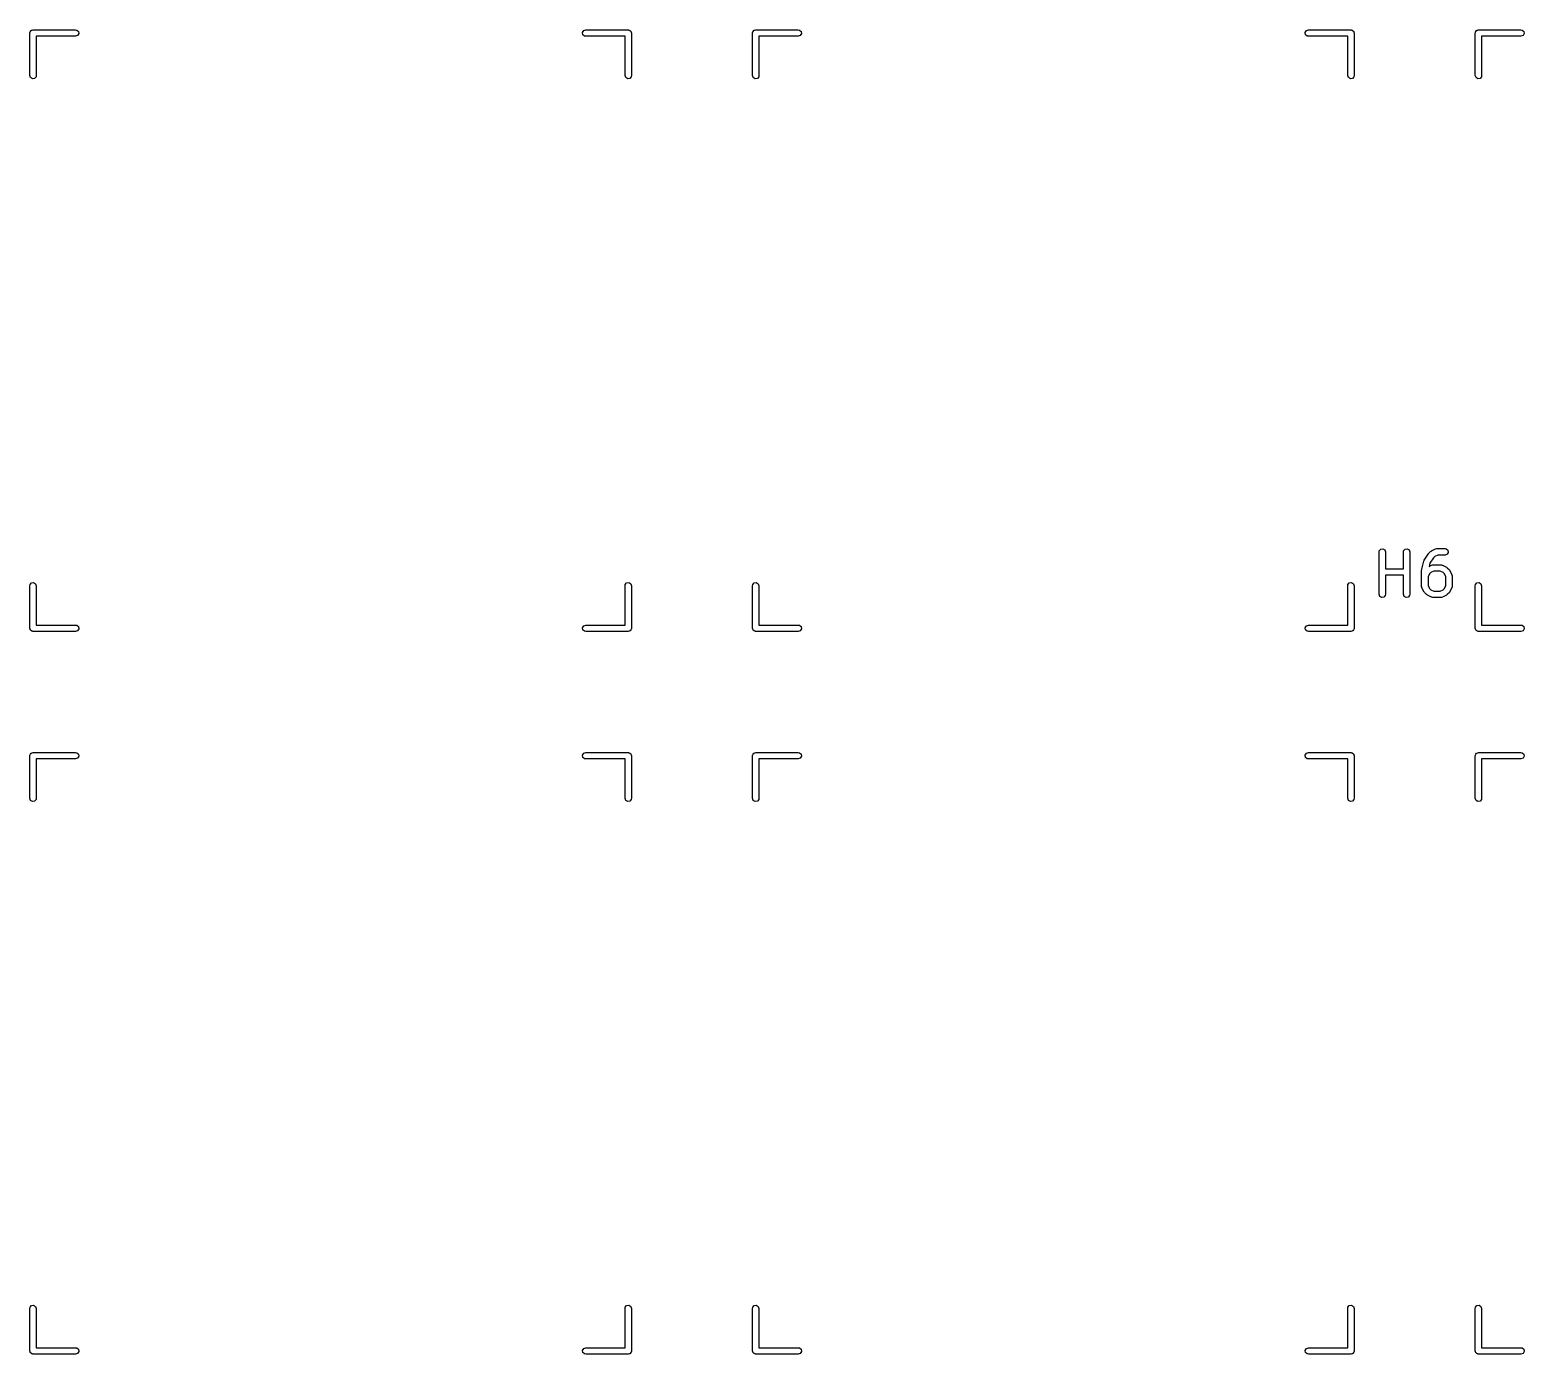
# Model space of a CAD drawing. Extents: x 2.98 to 9.56, y -3.21 to -0.64.
# Drawn here: x 6.331 to 7.715, y -3.207 to -1.98 of the extents above; entities that cross this region are included whole.
import ezdxf

# ---------------------------------------------------------------- set-up
doc = ezdxf.new("R2010")
doc.units = 0
doc.header["$MEASUREMENT"] = 0
doc.layers.add('BLACK', color=7, linetype='CONTINUOUS')

msp = doc.modelspace()

# ---------------------------------------------------------------- linework, layer by layer
at = {"layer": 'BLACK', "linetype": 'CONTINUOUS'}
for p, q in [((6.33071, -1.98327), (6.33077, -1.98288)), ((6.33071, -2.02264), (6.33071, -1.98327)), ((6.33075, -1.98275), (6.33082, -1.98264)), ((6.33077, -1.98288), (6.33075, -1.98275)), ((6.33082, -1.98264), (6.33088, -1.98226)), ((6.33088, -1.98226), (6.33138, -1.98167)), ((6.33138, -1.98167), (6.33176, -1.981)), ((6.33176, -1.981), (6.33201, -1.98091)), ((6.33201, -1.98091), (6.33218, -1.98071)), ((6.33218, -1.98071), (6.33294, -1.98058)), ((6.33294, -1.98058), (6.33366, -1.98031)), ((6.33366, -1.98031), (6.37303, -1.98031)), ((6.37303, -1.98622), (6.33661, -1.98622)), ((6.33661, -1.98622), (6.33661, -2.02264)), ((6.37303, -1.98031), (6.37404, -1.98049)), ((6.37493, -1.98553), (6.37303, -1.98622)), ((6.37404, -1.98049), (6.37559, -1.98179)), ((6.37594, -1.98378), (6.37493, -1.98553)), ((6.37559, -1.98179), (6.37594, -1.98378)), ((6.84256, -1.98275), (6.84357, -1.981)), ((6.84291, -1.98474), (6.84256, -1.98275)), ((6.84446, -1.98604), (6.84291, -1.98474)), ((6.84357, -1.981), (6.84547, -1.98031)), ((6.84547, -1.98622), (6.84446, -1.98604)), ((6.84547, -1.98031), (6.88484, -1.98031)), ((6.88189, -1.98622), (6.84547, -1.98622)), ((6.88189, -2.02264), (6.88189, -1.98622)), ((6.88484, -1.98031), (6.88522, -1.98038)), ((6.88522, -1.98038), (6.88535, -1.98036)), ((6.88535, -1.98036), (6.88547, -1.98042)), ((6.88547, -1.98042), (6.88585, -1.98049)), ((6.88585, -1.98049), (6.88644, -1.98099)), ((6.88644, -1.98099), (6.8871, -1.98137)), ((6.8871, -1.98137), (6.88719, -1.98162)), ((6.88719, -1.98162), (6.8874, -1.98179)), ((6.8874, -1.98179), (6.88753, -1.98255)), ((6.88753, -1.98255), (6.88779, -1.98327)), ((6.88779, -1.98327), (6.88779, -2.02264)), ((7, -1.98327), (7.00006, -1.98288)), ((7, -2.02264), (7, -1.98327)), ((7.00004, -1.98275), (7.00011, -1.98264)), ((7.00006, -1.98288), (7.00004, -1.98275)), ((7.00011, -1.98264), (7.00017, -1.98226)), ((7.00017, -1.98226), (7.00067, -1.98167)), ((7.00067, -1.98167), (7.00105, -1.981)), ((7.00105, -1.981), (7.0013, -1.98091)), ((7.0013, -1.98091), (7.00147, -1.98071)), ((7.00147, -1.98071), (7.00223, -1.98058)), ((7.00223, -1.98058), (7.00295, -1.98031)), ((7.00295, -1.98031), (7.04232, -1.98031)), ((7.04232, -1.98622), (7.0059, -1.98622)), ((7.0059, -1.98622), (7.0059, -2.02264)), ((7.04232, -1.98031), (7.04333, -1.98049)), ((7.04422, -1.98553), (7.04232, -1.98622)), ((7.04333, -1.98049), (7.04488, -1.98179)), ((7.04523, -1.98378), (7.04422, -1.98553)), ((7.04488, -1.98179), (7.04523, -1.98378)), ((7.51185, -1.98275), (7.51286, -1.981)), ((7.5122, -1.98474), (7.51185, -1.98275)), ((7.51375, -1.98604), (7.5122, -1.98474)), ((7.51286, -1.981), (7.51476, -1.98031)), ((7.51476, -1.98622), (7.51375, -1.98604)), ((7.51476, -1.98031), (7.55413, -1.98031)), ((7.55118, -1.98622), (7.51476, -1.98622)), ((7.55118, -2.02264), (7.55118, -1.98622)), ((7.55413, -1.98031), (7.55451, -1.98038)), ((7.55451, -1.98038), (7.55464, -1.98036)), ((7.55464, -1.98036), (7.55476, -1.98042)), ((7.55476, -1.98042), (7.55514, -1.98049)), ((7.55514, -1.98049), (7.55573, -1.98099)), ((7.55573, -1.98099), (7.55639, -1.98137)), ((7.55639, -1.98137), (7.55648, -1.98162)), ((7.55648, -1.98162), (7.55669, -1.98179)), ((7.55669, -1.98179), (7.55682, -1.98255)), ((7.55682, -1.98255), (7.55708, -1.98327)), ((7.55708, -1.98327), (7.55708, -2.02264)), ((7.66929, -1.98327), (7.66936, -1.98288)), ((7.66929, -2.02264), (7.66929, -1.98327)), ((7.66933, -1.98275), (7.6694, -1.98264)), ((7.66936, -1.98288), (7.66933, -1.98275)), ((7.6694, -1.98264), (7.66947, -1.98226)), ((7.66947, -1.98226), (7.66996, -1.98167)), ((7.66996, -1.98167), (7.67034, -1.981)), ((7.67034, -1.981), (7.67059, -1.98091)), ((7.67059, -1.98091), (7.67076, -1.98071)), ((7.67076, -1.98071), (7.67152, -1.98058)), ((7.67152, -1.98058), (7.67224, -1.98031)), ((7.67224, -1.98031), (7.71161, -1.98031)), ((7.71161, -1.98622), (7.67519, -1.98622)), ((7.67519, -1.98622), (7.67519, -2.02264)), ((7.71161, -1.98031), (7.71262, -1.98049)), ((7.71351, -1.98553), (7.71161, -1.98622)), ((7.71262, -1.98049), (7.71417, -1.98179)), ((7.71452, -1.98378), (7.71351, -1.98553)), ((7.71417, -1.98179), (7.71452, -1.98378)), ((6.3314, -2.02453), (6.33071, -2.02264)), ((6.33315, -2.02554), (6.3314, -2.02453)), ((6.33513, -2.02519), (6.33315, -2.02554)), ((6.33643, -2.02365), (6.33513, -2.02519)), ((6.33661, -2.02264), (6.33643, -2.02365)), ((6.88258, -2.02453), (6.88189, -2.02264)), ((6.88433, -2.02554), (6.88258, -2.02453)), ((6.88632, -2.02519), (6.88433, -2.02554)), ((6.88761, -2.02365), (6.88632, -2.02519)), ((6.88779, -2.02264), (6.88761, -2.02365)), ((7.00069, -2.02453), (7, -2.02264)), ((7.00244, -2.02554), (7.00069, -2.02453)), ((7.00443, -2.02519), (7.00244, -2.02554)), ((7.00572, -2.02365), (7.00443, -2.02519)), ((7.0059, -2.02264), (7.00572, -2.02365)), ((7.55187, -2.02453), (7.55118, -2.02264)), ((7.55362, -2.02554), (7.55187, -2.02453)), ((7.55561, -2.02519), (7.55362, -2.02554)), ((7.55691, -2.02365), (7.55561, -2.02519)), ((7.55708, -2.02264), (7.55691, -2.02365)), ((7.66998, -2.02453), (7.66929, -2.02264)), ((7.67173, -2.02554), (7.66998, -2.02453)), ((7.67372, -2.02519), (7.67173, -2.02554)), ((7.67502, -2.02365), (7.67372, -2.02519)), ((7.67519, -2.02264), (7.67502, -2.02365)), ((7.58024, -2.46368), (7.58041, -2.46267)), ((7.58041, -2.46267), (7.58171, -2.46112)), ((7.58171, -2.46112), (7.5837, -2.46077)), ((7.5837, -2.46077), (7.58545, -2.46178)), ((7.58545, -2.46178), (7.58614, -2.46368)), ((7.60273, -2.46368), (7.60291, -2.46267)), ((7.60291, -2.46267), (7.60421, -2.46112)), ((7.60421, -2.46112), (7.6062, -2.46077)), ((7.6062, -2.46077), (7.60795, -2.46178)), ((7.60795, -2.46178), (7.60864, -2.46368)), ((7.62797, -2.46346), (7.62869, -2.46296)), ((7.62869, -2.46296), (7.62874, -2.46291)), ((7.62874, -2.46291), (7.63249, -2.46103)), ((7.63249, -2.46103), (7.63347, -2.46074)), ((7.63347, -2.46074), (7.63364, -2.46078)), ((7.63364, -2.46078), (7.63381, -2.46072)), ((7.63381, -2.46072), (7.64131, -2.46072)), ((7.64131, -2.46072), (7.64232, -2.4609)), ((7.64232, -2.4609), (7.64386, -2.4622)), ((7.64386, -2.4622), (7.64421, -2.46419)), ((7.58024, -2.50305), (7.58024, -2.46368)), ((7.58614, -2.46368), (7.58614, -2.47947)), ((7.60273, -2.47947), (7.60273, -2.46368)), ((7.60864, -2.46368), (7.60864, -2.50305)), ((7.61969, -2.47983), (7.62157, -2.47233)), ((7.62157, -2.47233), (7.62197, -2.47143)), ((7.62197, -2.47143), (7.62198, -2.47141)), ((7.62198, -2.47141), (7.62573, -2.46579)), ((7.62573, -2.46579), (7.62604, -2.46546)), ((7.62604, -2.46546), (7.6261, -2.46534)), ((7.6261, -2.46534), (7.62797, -2.46346)), ((7.62717, -2.47426), (7.62645, -2.47718)), ((7.62645, -2.47718), (7.62874, -2.47603)), ((7.63048, -2.46931), (7.62717, -2.47426)), ((7.62874, -2.47603), (7.62972, -2.47574)), ((7.62972, -2.47574), (7.62989, -2.47578)), ((7.62989, -2.47578), (7.63006, -2.47572)), ((7.63006, -2.47572), (7.63756, -2.47572)), ((7.63181, -2.46798), (7.63048, -2.46931)), ((7.6345, -2.46663), (7.63181, -2.46798)), ((7.64131, -2.46663), (7.6345, -2.46663)), ((7.63756, -2.47572), (7.63857, -2.4759)), ((7.63857, -2.4759), (7.6387, -2.47601)), ((7.6387, -2.47601), (7.63888, -2.47603)), ((7.63888, -2.47603), (7.64263, -2.47791)), ((7.6432, -2.46594), (7.64131, -2.46663)), ((7.64421, -2.46419), (7.6432, -2.46594)), ((7.58614, -2.47947), (7.60273, -2.47947)), ((7.60273, -2.48538), (7.58614, -2.48538)), ((7.58614, -2.48538), (7.58614, -2.50305)), ((7.60273, -2.50305), (7.60273, -2.48538)), ((7.61961, -2.48055), (7.61971, -2.47997)), ((7.61961, -2.49555), (7.61961, -2.48055)), ((7.61971, -2.47997), (7.61969, -2.47983)), ((7.62686, -2.48417), (7.62551, -2.48687)), ((7.62551, -2.48687), (7.62551, -2.49485)), ((7.62806, -2.48297), (7.62686, -2.48417)), ((7.63076, -2.48163), (7.62806, -2.48297)), ((7.63686, -2.48163), (7.63076, -2.48163)), ((7.63956, -2.48297), (7.63686, -2.48163)), ((7.64075, -2.48417), (7.63956, -2.48297)), ((7.6421, -2.48687), (7.64075, -2.48417)), ((7.6421, -2.49485), (7.6421, -2.48687)), ((7.64263, -2.47791), (7.64334, -2.47843)), ((7.64334, -2.47843), (7.64339, -2.47846)), ((7.64339, -2.47846), (7.64527, -2.48033)), ((7.64527, -2.48033), (7.64578, -2.48106)), ((7.64578, -2.48106), (7.64582, -2.4811)), ((7.64582, -2.4811), (7.6477, -2.48485)), ((7.6477, -2.48485), (7.64799, -2.48583)), ((7.64799, -2.48583), (7.64795, -2.48601)), ((7.64795, -2.48601), (7.64801, -2.48617)), ((7.64801, -2.48617), (7.64801, -2.49555)), ((6.33071, -2.49508), (6.33088, -2.49407)), ((6.33071, -2.53445), (6.33071, -2.49508)), ((6.33088, -2.49407), (6.33218, -2.49252)), ((6.33218, -2.49252), (6.33417, -2.49217)), ((6.33417, -2.49217), (6.33592, -2.49318)), ((6.33592, -2.49318), (6.33661, -2.49508)), ((6.33661, -2.49508), (6.33661, -2.5315)), ((6.88189, -2.49508), (6.88206, -2.49407)), ((6.88189, -2.5315), (6.88189, -2.49508)), ((6.88206, -2.49407), (6.88336, -2.49252)), ((6.88336, -2.49252), (6.88535, -2.49217)), ((6.88535, -2.49217), (6.8871, -2.49318)), ((6.8871, -2.49318), (6.88779, -2.49508)), ((6.88779, -2.49508), (6.88779, -2.53445)), ((7, -2.49508), (7.00017, -2.49407)), ((7, -2.53445), (7, -2.49508)), ((7.00017, -2.49407), (7.00147, -2.49252)), ((7.00147, -2.49252), (7.00346, -2.49217)), ((7.00346, -2.49217), (7.00521, -2.49318)), ((7.00521, -2.49318), (7.0059, -2.49508)), ((7.0059, -2.49508), (7.0059, -2.5315)), ((7.55118, -2.49508), (7.55136, -2.49407)), ((7.55118, -2.5315), (7.55118, -2.49508)), ((7.55136, -2.49407), (7.55265, -2.49252)), ((7.55265, -2.49252), (7.55464, -2.49217)), ((7.55464, -2.49217), (7.55639, -2.49318)), ((7.55639, -2.49318), (7.55708, -2.49508)), ((7.55708, -2.49508), (7.55708, -2.53445)), ((7.58093, -2.50494), (7.58024, -2.50305)), ((7.58596, -2.50406), (7.58467, -2.5056)), ((7.58614, -2.50305), (7.58596, -2.50406)), ((7.60342, -2.50494), (7.60273, -2.50305)), ((7.60846, -2.50406), (7.60716, -2.5056)), ((7.60864, -2.50305), (7.60846, -2.50406)), ((7.61967, -2.49571), (7.61961, -2.49555)), ((7.61963, -2.49588), (7.61967, -2.49571)), ((7.61992, -2.49687), (7.61963, -2.49588)), ((7.62179, -2.50062), (7.61992, -2.49687)), ((7.62184, -2.50066), (7.62179, -2.50062)), ((7.62235, -2.50138), (7.62184, -2.50066)), ((7.62422, -2.50326), (7.62235, -2.50138)), ((7.62428, -2.50329), (7.62422, -2.50326)), ((7.62499, -2.50381), (7.62428, -2.50329)), ((7.62874, -2.50569), (7.62499, -2.50381)), ((7.62551, -2.49485), (7.62686, -2.49755)), ((7.62686, -2.49755), (7.62806, -2.49874)), ((7.62806, -2.49874), (7.63076, -2.50009)), ((7.63076, -2.50009), (7.63686, -2.50009)), ((7.63686, -2.50009), (7.63956, -2.49874)), ((7.64263, -2.50381), (7.63888, -2.50569)), ((7.63956, -2.49874), (7.64075, -2.49755)), ((7.64075, -2.49755), (7.6421, -2.49485)), ((7.64267, -2.50376), (7.64263, -2.50381)), ((7.64339, -2.50326), (7.64267, -2.50376)), ((7.64527, -2.50138), (7.64339, -2.50326)), ((7.6453, -2.50133), (7.64527, -2.50138)), ((7.64582, -2.50062), (7.6453, -2.50133)), ((7.6477, -2.49687), (7.64582, -2.50062)), ((7.64772, -2.49669), (7.6477, -2.49687)), ((7.64783, -2.49656), (7.64772, -2.49669)), ((7.64801, -2.49555), (7.64783, -2.49656)), ((7.66929, -2.49508), (7.66947, -2.49407)), ((7.66929, -2.53445), (7.66929, -2.49508)), ((7.66947, -2.49407), (7.67076, -2.49252)), ((7.67076, -2.49252), (7.67275, -2.49217)), ((7.67275, -2.49217), (7.6745, -2.49318)), ((7.6745, -2.49318), (7.67519, -2.49508)), ((7.67519, -2.49508), (7.67519, -2.5315)), ((7.58268, -2.50595), (7.58093, -2.50494)), ((7.58467, -2.5056), (7.58268, -2.50595)), ((7.60517, -2.50595), (7.60342, -2.50494)), ((7.60716, -2.5056), (7.60517, -2.50595)), ((7.62891, -2.50571), (7.62874, -2.50569)), ((7.62905, -2.50582), (7.62891, -2.50571)), ((7.63006, -2.506), (7.62905, -2.50582)), ((7.63756, -2.506), (7.63006, -2.506)), ((7.63772, -2.50594), (7.63756, -2.506)), ((7.63789, -2.50598), (7.63772, -2.50594)), ((7.63888, -2.50569), (7.63789, -2.50598)), ((6.33661, -2.5315), (6.37303, -2.5315)), ((6.37303, -2.5315), (6.37404, -2.53167)), ((6.37404, -2.53167), (6.37559, -2.53297)), ((6.84256, -2.53394), (6.84357, -2.53219)), ((6.84357, -2.53219), (6.84547, -2.5315)), ((6.84547, -2.5315), (6.88189, -2.5315)), ((7.0059, -2.5315), (7.04232, -2.5315)), ((7.04232, -2.5315), (7.04333, -2.53167)), ((7.04333, -2.53167), (7.04488, -2.53297)), ((7.51185, -2.53394), (7.51286, -2.53219)), ((7.51286, -2.53219), (7.51476, -2.5315)), ((7.51476, -2.5315), (7.55118, -2.5315)), ((7.67519, -2.5315), (7.71161, -2.5315)), ((7.71161, -2.5315), (7.71262, -2.53167)), ((7.71262, -2.53167), (7.71417, -2.53297)), ((6.33097, -2.53517), (6.33071, -2.53445)), ((6.3311, -2.53592), (6.33097, -2.53517)), ((6.33131, -2.5361), (6.3311, -2.53592)), ((6.3314, -2.53635), (6.33131, -2.5361)), ((6.33206, -2.53673), (6.3314, -2.53635)), ((6.33265, -2.53722), (6.33206, -2.53673)), ((6.33303, -2.53729), (6.33265, -2.53722)), ((6.33315, -2.53736), (6.33303, -2.53729)), ((6.33327, -2.53733), (6.33315, -2.53736)), ((6.33366, -2.5374), (6.33327, -2.53733)), ((6.37303, -2.5374), (6.33366, -2.5374)), ((6.37493, -2.53671), (6.37303, -2.5374)), ((6.37594, -2.53496), (6.37493, -2.53671)), ((6.37559, -2.53297), (6.37594, -2.53496)), ((6.84291, -2.53592), (6.84256, -2.53394)), ((6.84446, -2.53722), (6.84291, -2.53592)), ((6.84547, -2.5374), (6.84446, -2.53722)), ((6.88484, -2.5374), (6.84547, -2.5374)), ((6.88556, -2.53714), (6.88484, -2.5374)), ((6.88632, -2.537), (6.88556, -2.53714)), ((6.88649, -2.5368), (6.88632, -2.537)), ((6.88674, -2.53671), (6.88649, -2.5368)), ((6.88712, -2.53605), (6.88674, -2.53671)), ((6.88761, -2.53546), (6.88712, -2.53605)), ((6.88768, -2.53507), (6.88761, -2.53546)), ((6.88775, -2.53496), (6.88768, -2.53507)), ((6.88779, -2.53445), (6.88772, -2.53483)), ((6.88772, -2.53483), (6.88775, -2.53496)), ((7.00026, -2.53517), (7, -2.53445)), ((7.00039, -2.53592), (7.00026, -2.53517)), ((7.0006, -2.5361), (7.00039, -2.53592)), ((7.00069, -2.53635), (7.0006, -2.5361)), ((7.00135, -2.53673), (7.00069, -2.53635)), ((7.00194, -2.53722), (7.00135, -2.53673)), ((7.00232, -2.53729), (7.00194, -2.53722)), ((7.00244, -2.53736), (7.00232, -2.53729)), ((7.00257, -2.53733), (7.00244, -2.53736)), ((7.00295, -2.5374), (7.00257, -2.53733)), ((7.04232, -2.5374), (7.00295, -2.5374)), ((7.04422, -2.53671), (7.04232, -2.5374)), ((7.04523, -2.53496), (7.04422, -2.53671)), ((7.04488, -2.53297), (7.04523, -2.53496)), ((7.5122, -2.53592), (7.51185, -2.53394)), ((7.51375, -2.53722), (7.5122, -2.53592)), ((7.51476, -2.5374), (7.51375, -2.53722)), ((7.55413, -2.5374), (7.51476, -2.5374)), ((7.55485, -2.53714), (7.55413, -2.5374)), ((7.55561, -2.537), (7.55485, -2.53714)), ((7.55578, -2.5368), (7.55561, -2.537)), ((7.55603, -2.53671), (7.55578, -2.5368)), ((7.55641, -2.53605), (7.55603, -2.53671)), ((7.55691, -2.53546), (7.55641, -2.53605)), ((7.55697, -2.53507), (7.55691, -2.53546)), ((7.55704, -2.53496), (7.55697, -2.53507)), ((7.55708, -2.53445), (7.55702, -2.53483)), ((7.55702, -2.53483), (7.55704, -2.53496)), ((7.66955, -2.53517), (7.66929, -2.53445)), ((7.66968, -2.53592), (7.66955, -2.53517)), ((7.66989, -2.5361), (7.66968, -2.53592)), ((7.66998, -2.53635), (7.66989, -2.5361)), ((7.67064, -2.53673), (7.66998, -2.53635)), ((7.67123, -2.53722), (7.67064, -2.53673)), ((7.67161, -2.53729), (7.67123, -2.53722)), ((7.67173, -2.53736), (7.67161, -2.53729)), ((7.67186, -2.53733), (7.67173, -2.53736)), ((7.67224, -2.5374), (7.67186, -2.53733)), ((7.71161, -2.5374), (7.67224, -2.5374)), ((7.71351, -2.53671), (7.71161, -2.5374)), ((7.71452, -2.53496), (7.71351, -2.53671)), ((7.71417, -2.53297), (7.71452, -2.53496)), ((6.33071, -2.65256), (6.33077, -2.65217)), ((6.33071, -2.69193), (6.33071, -2.65256)), ((6.33075, -2.65204), (6.33082, -2.65193)), ((6.33077, -2.65217), (6.33075, -2.65204)), ((6.33082, -2.65193), (6.33088, -2.65155)), ((6.33088, -2.65155), (6.33138, -2.65096)), ((6.33138, -2.65096), (6.33176, -2.6503)), ((6.33176, -2.6503), (6.33201, -2.6502)), ((6.33201, -2.6502), (6.33218, -2.65)), ((6.33218, -2.65), (6.33294, -2.64987)), ((6.33294, -2.64987), (6.33366, -2.6496)), ((6.33366, -2.6496), (6.37303, -2.6496)), ((6.37303, -2.65551), (6.33661, -2.65551)), ((6.33661, -2.65551), (6.33661, -2.69193)), ((6.37303, -2.6496), (6.37404, -2.64978)), ((6.37493, -2.65482), (6.37303, -2.65551)), ((6.37404, -2.64978), (6.37559, -2.65108)), ((6.37594, -2.65307), (6.37493, -2.65482)), ((6.37559, -2.65108), (6.37594, -2.65307)), ((6.84256, -2.65204), (6.84357, -2.6503)), ((6.84291, -2.65403), (6.84256, -2.65204)), ((6.84446, -2.65533), (6.84291, -2.65403)), ((6.84357, -2.6503), (6.84547, -2.6496)), ((6.84547, -2.65551), (6.84446, -2.65533)), ((6.84547, -2.6496), (6.88484, -2.6496)), ((6.88189, -2.65551), (6.84547, -2.65551)), ((6.88189, -2.69193), (6.88189, -2.65551)), ((6.88484, -2.6496), (6.88522, -2.64967)), ((6.88522, -2.64967), (6.88535, -2.64965)), ((6.88535, -2.64965), (6.88547, -2.64972)), ((6.88547, -2.64972), (6.88585, -2.64978)), ((6.88585, -2.64978), (6.88644, -2.65028)), ((6.88644, -2.65028), (6.8871, -2.65066)), ((6.8871, -2.65066), (6.88719, -2.65091)), ((6.88719, -2.65091), (6.8874, -2.65108)), ((6.8874, -2.65108), (6.88753, -2.65184)), ((6.88753, -2.65184), (6.88779, -2.65256)), ((6.88779, -2.65256), (6.88779, -2.69193)), ((7, -2.65256), (7.00006, -2.65217)), ((7, -2.69193), (7, -2.65256)), ((7.00004, -2.65204), (7.00011, -2.65193)), ((7.00006, -2.65217), (7.00004, -2.65204)), ((7.00011, -2.65193), (7.00017, -2.65155)), ((7.00017, -2.65155), (7.00067, -2.65096)), ((7.00067, -2.65096), (7.00105, -2.6503)), ((7.00105, -2.6503), (7.0013, -2.6502)), ((7.0013, -2.6502), (7.00147, -2.65)), ((7.00147, -2.65), (7.00223, -2.64987)), ((7.00223, -2.64987), (7.00295, -2.6496)), ((7.00295, -2.6496), (7.04232, -2.6496)), ((7.04232, -2.65551), (7.0059, -2.65551)), ((7.0059, -2.65551), (7.0059, -2.69193)), ((7.04232, -2.6496), (7.04333, -2.64978)), ((7.04422, -2.65482), (7.04232, -2.65551)), ((7.04333, -2.64978), (7.04488, -2.65108)), ((7.04523, -2.65307), (7.04422, -2.65482)), ((7.04488, -2.65108), (7.04523, -2.65307)), ((7.51185, -2.65204), (7.51286, -2.6503)), ((7.5122, -2.65403), (7.51185, -2.65204)), ((7.51375, -2.65533), (7.5122, -2.65403)), ((7.51286, -2.6503), (7.51476, -2.6496)), ((7.51476, -2.65551), (7.51375, -2.65533)), ((7.51476, -2.6496), (7.55413, -2.6496)), ((7.55118, -2.65551), (7.51476, -2.65551)), ((7.55118, -2.69193), (7.55118, -2.65551)), ((7.55413, -2.6496), (7.55451, -2.64967)), ((7.55451, -2.64967), (7.55464, -2.64965)), ((7.55464, -2.64965), (7.55476, -2.64972)), ((7.55476, -2.64972), (7.55514, -2.64978)), ((7.55514, -2.64978), (7.55573, -2.65028)), ((7.55573, -2.65028), (7.55639, -2.65066)), ((7.55639, -2.65066), (7.55648, -2.65091)), ((7.55648, -2.65091), (7.55669, -2.65108)), ((7.55669, -2.65108), (7.55682, -2.65184)), ((7.55682, -2.65184), (7.55708, -2.65256)), ((7.55708, -2.65256), (7.55708, -2.69193)), ((7.66929, -2.65256), (7.66936, -2.65217)), ((7.66929, -2.69193), (7.66929, -2.65256)), ((7.66933, -2.65204), (7.6694, -2.65193)), ((7.66936, -2.65217), (7.66933, -2.65204)), ((7.6694, -2.65193), (7.66947, -2.65155)), ((7.66947, -2.65155), (7.66996, -2.65096)), ((7.66996, -2.65096), (7.67034, -2.6503)), ((7.67034, -2.6503), (7.67059, -2.6502)), ((7.67059, -2.6502), (7.67076, -2.65)), ((7.67076, -2.65), (7.67152, -2.64987)), ((7.67152, -2.64987), (7.67224, -2.6496)), ((7.67224, -2.6496), (7.71161, -2.6496)), ((7.71161, -2.65551), (7.67519, -2.65551)), ((7.67519, -2.65551), (7.67519, -2.69193)), ((7.71161, -2.6496), (7.71262, -2.64978)), ((7.71351, -2.65482), (7.71161, -2.65551)), ((7.71262, -2.64978), (7.71417, -2.65108)), ((7.71452, -2.65307), (7.71351, -2.65482)), ((7.71417, -2.65108), (7.71452, -2.65307)), ((6.3314, -2.69383), (6.33071, -2.69193)), ((6.33315, -2.69484), (6.3314, -2.69383)), ((6.33513, -2.69448), (6.33315, -2.69484)), ((6.33643, -2.69294), (6.33513, -2.69448)), ((6.33661, -2.69193), (6.33643, -2.69294)), ((6.88258, -2.69383), (6.88189, -2.69193)), ((6.88433, -2.69484), (6.88258, -2.69383)), ((6.88632, -2.69448), (6.88433, -2.69484)), ((6.88761, -2.69294), (6.88632, -2.69448)), ((6.88779, -2.69193), (6.88761, -2.69294)), ((7.00069, -2.69383), (7, -2.69193)), ((7.00244, -2.69484), (7.00069, -2.69383)), ((7.00443, -2.69448), (7.00244, -2.69484)), ((7.00572, -2.69294), (7.00443, -2.69448)), ((7.0059, -2.69193), (7.00572, -2.69294)), ((7.55187, -2.69383), (7.55118, -2.69193)), ((7.55362, -2.69484), (7.55187, -2.69383)), ((7.55561, -2.69448), (7.55362, -2.69484)), ((7.55691, -2.69294), (7.55561, -2.69448)), ((7.55708, -2.69193), (7.55691, -2.69294)), ((7.66998, -2.69383), (7.66929, -2.69193)), ((7.67173, -2.69484), (7.66998, -2.69383)), ((7.67372, -2.69448), (7.67173, -2.69484)), ((7.67502, -2.69294), (7.67372, -2.69448)), ((7.67519, -2.69193), (7.67502, -2.69294)), ((6.33071, -3.16437), (6.33088, -3.16336)), ((6.33071, -3.20374), (6.33071, -3.16437)), ((6.33088, -3.16336), (6.33218, -3.16181)), ((6.33218, -3.16181), (6.33417, -3.16146)), ((6.33417, -3.16146), (6.33592, -3.16247)), ((6.33592, -3.16247), (6.33661, -3.16437)), ((6.33661, -3.16437), (6.33661, -3.20079)), ((6.88189, -3.16437), (6.88206, -3.16336)), ((6.88189, -3.20079), (6.88189, -3.16437)), ((6.88206, -3.16336), (6.88336, -3.16181)), ((6.88336, -3.16181), (6.88535, -3.16146)), ((6.88535, -3.16146), (6.8871, -3.16247)), ((6.8871, -3.16247), (6.88779, -3.16437)), ((6.88779, -3.16437), (6.88779, -3.20374)), ((7, -3.16437), (7.00017, -3.16336)), ((7, -3.20374), (7, -3.16437)), ((7.00017, -3.16336), (7.00147, -3.16181)), ((7.00147, -3.16181), (7.00346, -3.16146)), ((7.00346, -3.16146), (7.00521, -3.16247)), ((7.00521, -3.16247), (7.0059, -3.16437)), ((7.0059, -3.16437), (7.0059, -3.20079)), ((7.55118, -3.16437), (7.55136, -3.16336)), ((7.55118, -3.20079), (7.55118, -3.16437)), ((7.55136, -3.16336), (7.55265, -3.16181)), ((7.55265, -3.16181), (7.55464, -3.16146)), ((7.55464, -3.16146), (7.55639, -3.16247)), ((7.55639, -3.16247), (7.55708, -3.16437)), ((7.55708, -3.16437), (7.55708, -3.20374)), ((7.66929, -3.16437), (7.66947, -3.16336)), ((7.66929, -3.20374), (7.66929, -3.16437)), ((7.66947, -3.16336), (7.67076, -3.16181)), ((7.67076, -3.16181), (7.67275, -3.16146)), ((7.67275, -3.16146), (7.6745, -3.16247)), ((7.6745, -3.16247), (7.67519, -3.16437)), ((7.67519, -3.16437), (7.67519, -3.20079)), ((6.33097, -3.20446), (6.33071, -3.20374)), ((6.3311, -3.20522), (6.33097, -3.20446)), ((6.33131, -3.20539), (6.3311, -3.20522)), ((6.3314, -3.20564), (6.33131, -3.20539)), ((6.33206, -3.20602), (6.3314, -3.20564)), ((6.33265, -3.20651), (6.33206, -3.20602)), ((6.33303, -3.20658), (6.33265, -3.20651)), ((6.33315, -3.20665), (6.33303, -3.20658)), ((6.33327, -3.20662), (6.33315, -3.20665)), ((6.33366, -3.20669), (6.33327, -3.20662)), ((6.37303, -3.20669), (6.33366, -3.20669)), ((6.33661, -3.20079), (6.37303, -3.20079)), ((6.37303, -3.20079), (6.37404, -3.20096)), ((6.37493, -3.206), (6.37303, -3.20669)), ((6.37404, -3.20096), (6.37559, -3.20226)), ((6.37594, -3.20425), (6.37493, -3.206)), ((6.37559, -3.20226), (6.37594, -3.20425)), ((6.84256, -3.20323), (6.84357, -3.20148)), ((6.84291, -3.20522), (6.84256, -3.20323)), ((6.84446, -3.20651), (6.84291, -3.20522)), ((6.84357, -3.20148), (6.84547, -3.20079)), ((6.84547, -3.20669), (6.84446, -3.20651)), ((6.84547, -3.20079), (6.88189, -3.20079)), ((6.88484, -3.20669), (6.84547, -3.20669)), ((6.88556, -3.20643), (6.88484, -3.20669)), ((6.88632, -3.2063), (6.88556, -3.20643)), ((6.88649, -3.20609), (6.88632, -3.2063)), ((6.88674, -3.206), (6.88649, -3.20609)), ((6.88712, -3.20534), (6.88674, -3.206)), ((6.88761, -3.20475), (6.88712, -3.20534)), ((6.88768, -3.20437), (6.88761, -3.20475)), ((6.88775, -3.20425), (6.88768, -3.20437)), ((6.88779, -3.20374), (6.88772, -3.20412)), ((6.88772, -3.20412), (6.88775, -3.20425)), ((7.00026, -3.20446), (7, -3.20374)), ((7.00039, -3.20522), (7.00026, -3.20446)), ((7.0006, -3.20539), (7.00039, -3.20522)), ((7.00069, -3.20564), (7.0006, -3.20539)), ((7.00135, -3.20602), (7.00069, -3.20564)), ((7.00194, -3.20651), (7.00135, -3.20602)), ((7.00232, -3.20658), (7.00194, -3.20651)), ((7.00244, -3.20665), (7.00232, -3.20658)), ((7.00257, -3.20662), (7.00244, -3.20665)), ((7.00295, -3.20669), (7.00257, -3.20662)), ((7.04232, -3.20669), (7.00295, -3.20669)), ((7.0059, -3.20079), (7.04232, -3.20079)), ((7.04232, -3.20079), (7.04333, -3.20096)), ((7.04422, -3.206), (7.04232, -3.20669)), ((7.04333, -3.20096), (7.04488, -3.20226)), ((7.04523, -3.20425), (7.04422, -3.206)), ((7.04488, -3.20226), (7.04523, -3.20425)), ((7.51185, -3.20323), (7.51286, -3.20148)), ((7.5122, -3.20522), (7.51185, -3.20323)), ((7.51375, -3.20651), (7.5122, -3.20522)), ((7.51286, -3.20148), (7.51476, -3.20079)), ((7.51476, -3.20669), (7.51375, -3.20651)), ((7.51476, -3.20079), (7.55118, -3.20079)), ((7.55413, -3.20669), (7.51476, -3.20669)), ((7.55485, -3.20643), (7.55413, -3.20669)), ((7.55561, -3.2063), (7.55485, -3.20643)), ((7.55578, -3.20609), (7.55561, -3.2063)), ((7.55603, -3.206), (7.55578, -3.20609)), ((7.55641, -3.20534), (7.55603, -3.206)), ((7.55691, -3.20475), (7.55641, -3.20534)), ((7.55697, -3.20437), (7.55691, -3.20475)), ((7.55704, -3.20425), (7.55697, -3.20437)), ((7.55708, -3.20374), (7.55702, -3.20412)), ((7.55702, -3.20412), (7.55704, -3.20425)), ((7.66955, -3.20446), (7.66929, -3.20374)), ((7.66968, -3.20522), (7.66955, -3.20446)), ((7.66989, -3.20539), (7.66968, -3.20522)), ((7.66998, -3.20564), (7.66989, -3.20539)), ((7.67064, -3.20602), (7.66998, -3.20564)), ((7.67123, -3.20651), (7.67064, -3.20602)), ((7.67161, -3.20658), (7.67123, -3.20651)), ((7.67173, -3.20665), (7.67161, -3.20658)), ((7.67186, -3.20662), (7.67173, -3.20665)), ((7.67224, -3.20669), (7.67186, -3.20662)), ((7.71161, -3.20669), (7.67224, -3.20669)), ((7.67519, -3.20079), (7.71161, -3.20079)), ((7.71161, -3.20079), (7.71262, -3.20096)), ((7.71351, -3.206), (7.71161, -3.20669)), ((7.71262, -3.20096), (7.71417, -3.20226)), ((7.71452, -3.20425), (7.71351, -3.206)), ((7.71417, -3.20226), (7.71452, -3.20425))]:
    msp.add_line(p, q, dxfattribs=at)

doc.saveas('drawing.dxf')
